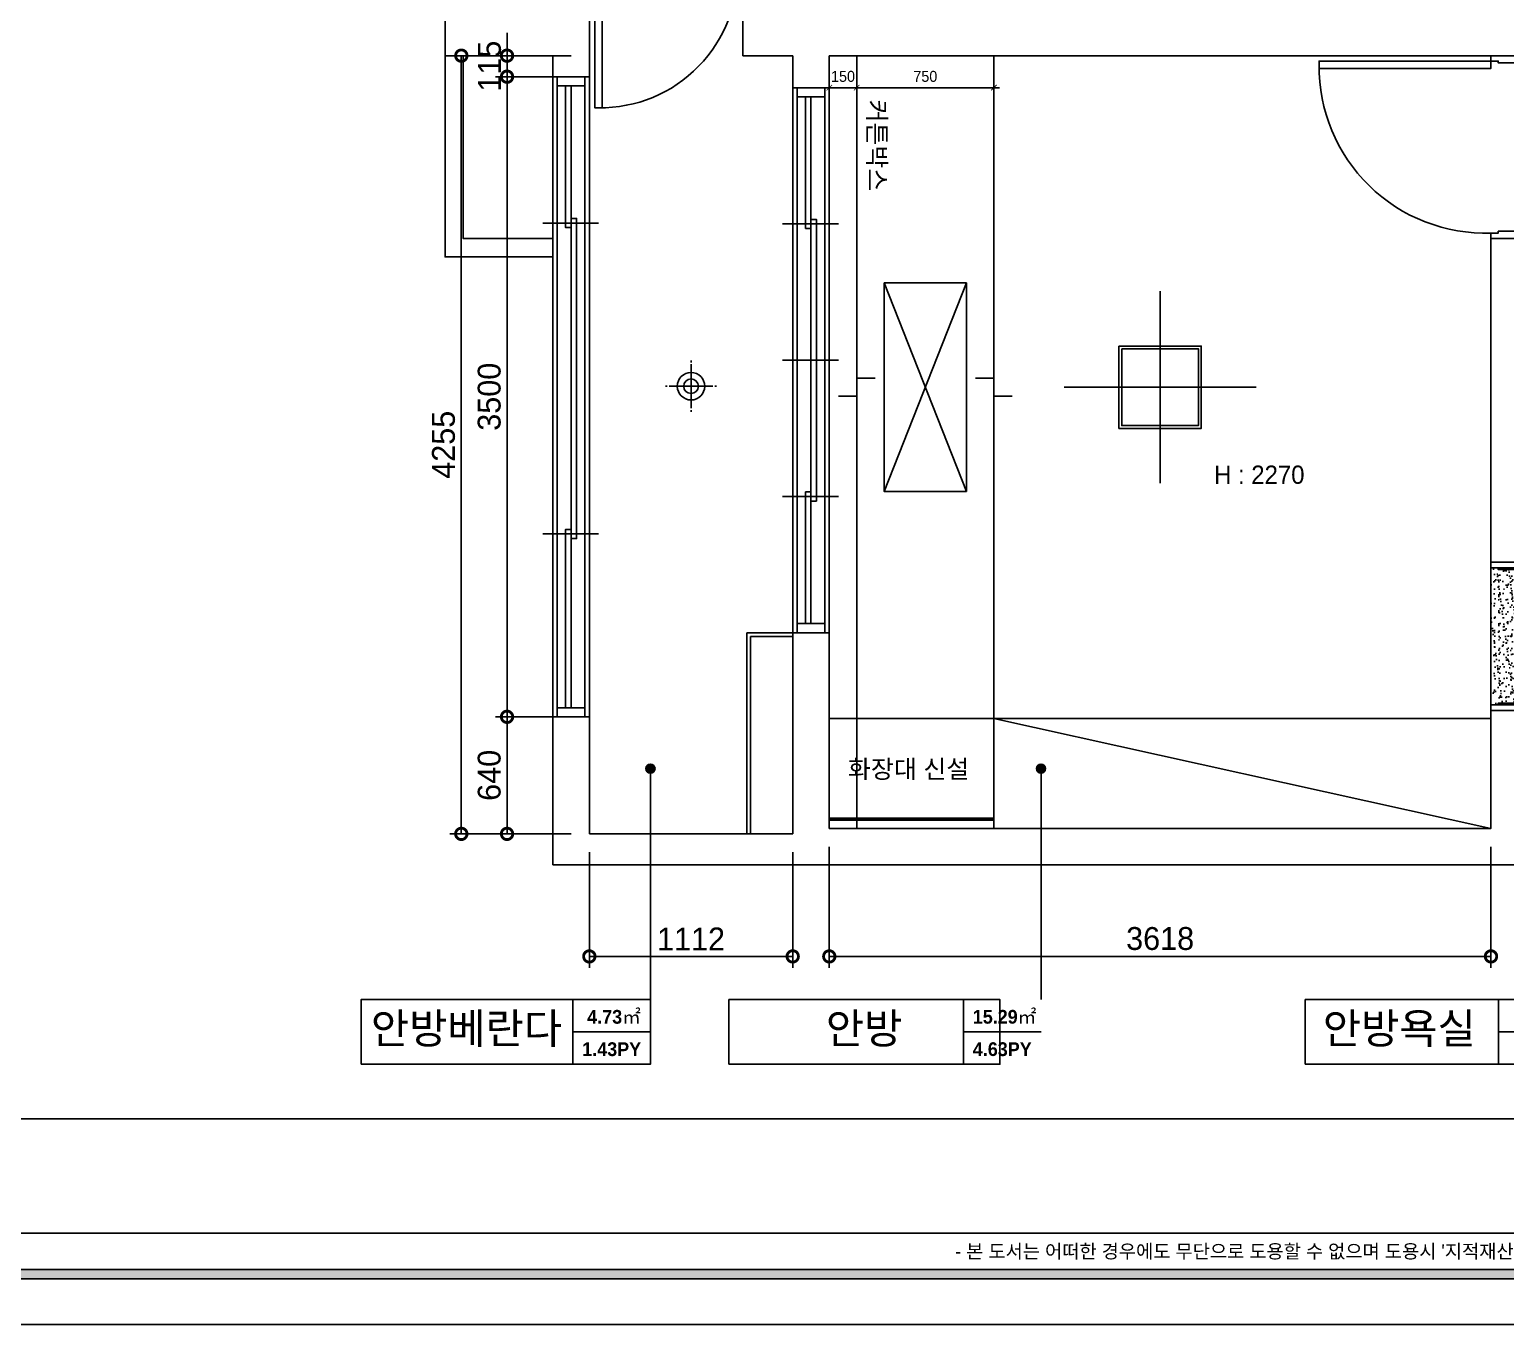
# Model space of a CAD drawing. Header units: millimetres. Extents: x 302328 to 345828, y 111587 to 154829.
# Drawn here: x 325328 to 333399, y 123118 to 130199 of the extents above; entities that cross this region are included whole.
import ezdxf
from ezdxf.enums import TextEntityAlignment as Align

# ---------------------------------------------------------------- set-up
doc = ezdxf.new("R2010")
doc.units = ezdxf.units.MM
doc.header["$LTSCALE"] = 100
doc.header["$PDMODE"] = 3
doc.linetypes.add('HID', pattern=[2.5, 1.5, -1])
doc.layers.get('DEFPOINTS').update_dxf_attribs({"color": 248})
for name, color, linetype in [('0-ELC TEXT', 7, 'Continuous'), ('03-TEXT', 3, 'Continuous'), ('03-WAL NEW', 3, 'Continuous'), ('06-FUR', 6, 'Continuous'), ('06-LIGHT', 4, 'Continuous'), ('07-DIM', 5, 'Continuous'), ('07-DIM WAL', 5, 'Continuous'), ('C-WALL1', 2, 'Continuous'), ('C-WALL2', 3, 'Continuous'), ('C-WIN', 4, 'Continuous'), ('CEIL-DOOR', 6, 'Continuous'), ('CO-DO-FR', 7, 'Continuous'), ('CO-DOOR', 8, 'Continuous'), ('F-SYM', 7, 'Continuous'), ('FORM(YOURNAME)-11', 1, 'Continuous'), ('HAT', 5, 'Continuous'), ('RC-LIGHT', 7, 'Continuous'), ('U-LANP', 6, 'Continuous')]:
    doc.layers.add(name, color=color, linetype=linetype)
doc.styles.add('HY 울릉도 L', font='')
doc.styles.add('HY울릉도L', font='Expo M.ttf')
doc.styles.add('YOURNAME', font='HY울릉도M.TTF')
doc.styles.add('넥슨고딕', font='NEXONLv1GothicBold.ttf')
doc.styles.add('코레일둥고', font='Korail_Round_Gothic_Medium.ttf')
doc.styles.get('HY 울릉도 L').set_extended_font_data('HY울릉도L')
doc.dimstyles.new('30', dxfattribs={"dimscale": 30, "dimtxt": 2, "dimasz": 1, "dimexe": 1, "dimexo": 1, "dimgap": 1, "dimtad": 1, "dimdec": 0, "dimrnd": 0.05, "dimdsep": 46, "dimlunit": 6, "dimtxsty": 'HY 울릉도 L', "dimblk": 'ARCHTICK', "dimcen": 2.5, "dimdle": 1, "dimclrd": 133, "dimclre": 133, "dimclrt": 30, "dimadec": 0, "dimazin": 0, "dimtfac": 1, "dimtdec": 0, "dimtix": 1, "dimtmove": 2, "dimatfit": 3, "dimldrblk": 'ARCHTICK', "dimfxl": 0, "dimlwd": -1, "dimlwe": -1, "dimarcsym": 0})
doc.dimstyles.new('50', dxfattribs={"dimscale": 50, "dimtxt": 2.5, "dimasz": 2.5, "dimexe": 1.25, "dimexo": 2, "dimtad": 1, "dimdec": 0, "dimtxsty": 'HY울릉도L', "dimblk": 'DOTSMALL', "dimcen": 2.5, "dimclrd": 1, "dimclre": 1, "dimclrt": 2, "dimadec": 0, "dimazin": 0, "dimtfac": 1, "dimtdec": 0, "dimtix": 1, "dimtmove": 0, "dimatfit": 3, "dimldrblk": 'DOTSMALL', "dimfxl": 0, "dimarcsym": 0})

# ---------------------------------------------------------------- blocks, each defined once
blk = doc.blocks.new('FLOORPLAN')
at = {"layer": 'C-WALL1'}
for p, q in [((327287.6, 100594.1), (327287.6, 101289.1)), ((328076.6, 100594.1), (328076.6, 100794.1)), ((328916.6, 100594.1), (328916.6, 100794.1)), ((327287.6, 100594.1), (327876.6, 100594.1)), ((327876.6, 100479.1), (327876.6, 100594.1)), ((328076.6, 100479.1), (328076.6, 100594.1)), ((328916.6, 100594.1), (329188.6, 100594.1)), ((329388.6, 100594.1), (333206.6, 100594.1)), ((333006.6, 99594.1), (333206.6, 99594.1)), ((333006.6, 97824.1), (333006.6, 99594.1)), ((333006.6, 97824.1), (334681.6, 97824.1)), ((329188.6, 96339.1), (329188.6, 97439.1)), ((329188.6, 97439.1), (329388.6, 97439.1)), ((329388.6, 96369.1), (329388.6, 97439.1)), ((333006.6, 96369.1), (333006.6, 97014.1)), ((327876.6, 96979.1), (327876.6, 96169.1)), ((328076.6, 96979.1), (328076.6, 96339.1)), ((329388.6, 96369.1), (333006.6, 96369.1)), ((328076.6, 96339.1), (329188.6, 96339.1)), ((327876.6, 96169.1), (339782.6, 96169.1))]:
    blk.add_line(p, q, dxfattribs=at)
blk.add_lwpolyline([(329388.6, 100594.1), (329388.6, 100419.1), (329188.6, 100419.1), (329188.6, 100594.1)], dxfattribs=at)
at = {"layer": 'C-WALL2'}
for points in [[(327287.6, 100594.1), (327287.6, 99494.1), (327876.6, 99494.1)], [(327387.6, 100594.1), (327387.6, 99594.1), (327876.6, 99594.1)]]:
    blk.add_lwpolyline(points, dxfattribs=at)
at = {"layer": 'C-WIN'}
for p, q in [((327901.6, 97029.1), (327901.6, 100429.1)), ((328051.6, 97029.1), (328051.6, 100429.1)), ((329213.6, 100369.1), (329213.6, 97489.1)), ((329363.6, 100369.1), (329363.6, 97489.1)), ((328126.6, 99679.1), (327821.6, 99679.1)), ((329438.6, 99674.1), (329133.6, 99674.1)), ((329438.6, 98929.1), (329133.6, 98929.1)), ((329438.6, 98184.1), (329133.6, 98184.1)), ((328126.6, 97979.1), (327821.6, 97979.1)), ((329288.6, 97489.1), (329318.6, 97489.1))]:
    blk.add_line(p, q, dxfattribs=at)
for points in [[(328076.6, 96979.1), (328076.6, 100479.1), (327876.6, 100479.1), (327876.6, 96979.1)], [(327901.6, 100479.1), (327901.6, 100429.1), (328051.6, 100429.1), (328051.6, 100479.1)], [(329188.6, 97439.1), (329188.6, 100419.1), (329388.6, 100419.1), (329388.6, 97439.1)], [(329213.6, 100419.1), (329213.6, 100369.1), (329363.6, 100369.1), (329363.6, 100419.1)], [(329288.6, 99699.1), (329288.6, 98159.1), (329318.6, 98159.1), (329318.6, 99699.1)], [(329213.6, 97439.1), (329213.6, 97489.1), (329363.6, 97489.1), (329363.6, 97439.1)], [(327901.6, 96979.1), (327901.6, 97029.1), (328051.6, 97029.1), (328051.6, 96979.1)]]:
    blk.add_lwpolyline(points, close=True, dxfattribs=at)
for points in [[(327946.6, 100429.1), (327946.6, 99654.1), (327976.6, 99654.1), (327976.6, 100429.1)], [(329258.6, 100369.1), (329258.6, 99649.1), (329288.6, 99649.1), (329288.6, 100369.1)], [(327976.6, 97954.1), (327976.6, 99704.1), (328006.6, 99704.1), (328006.6, 97954.1), (327976.6, 97954.1)], [(329258.6, 97489.1), (329258.6, 98209.1), (329288.6, 98209.1), (329288.6, 97489.1)], [(327946.6, 97029.1), (327946.6, 98004.1), (327976.6, 98004.1), (327976.6, 97029.1)]]:
    blk.add_lwpolyline(points, dxfattribs=at)
at = {"layer": 'CO-DO-FR'}
for points in [[(333006.6, 100594.1), (333206.6, 100594.1), (333206.6, 100564.1), (333166.6, 100564.1), (333166.6, 100554.1), (333046.6, 100554.1), (333046.6, 100564.1), (333006.6, 100564.1), (333006.6, 100594.1)], [(333006.6, 99594.1), (333206.6, 99594.1), (333206.6, 99624.1), (333166.6, 99624.1), (333166.6, 99634.1), (333046.6, 99634.1), (333046.6, 99624.1), (333006.6, 99624.1), (333006.6, 99594.1)], [(333206.6, 97824.1), (333006.6, 97824.1), (333006.6, 97794.1), (333046.6, 97794.1), (333046.6, 97784.1), (333166.6, 97784.1), (333166.6, 97794.1), (333206.6, 97794.1), (333206.6, 97824.1)], [(333206.6, 97014.1), (333006.6, 97014.1), (333006.6, 97044.1), (333046.6, 97044.1), (333046.6, 97054.1), (333166.6, 97054.1), (333166.6, 97044.1), (333206.6, 97044.1), (333206.6, 97014.1)]]:
    blk.add_lwpolyline(points, close=True, dxfattribs=at)
at = {"layer": 'CO-DOOR'}
blk.add_lwpolyline([(332066.6, 100524.1), (333006.6, 100524.1), (333006.6, 100564.1), (332066.6, 100564.1)], close=True, dxfattribs=at)
blk.add_arc((332977, 100534.1), 910.5, 179.3707, 271.86142, dxfattribs=at)
blk = doc.blocks.new('fdsffe')
at = {"layer": '06-FUR'}
h = blk.add_hatch(dxfattribs=at)
h.set_pattern_fill('AR-SAND', color=8, angle=-90)
h.set_pattern_definition([(307.5, (197567.755, 437297.39), (48.9413237, 1.6000313), [0, -38.608, 0, -43.18, 0, -41.275]), (277.5, (197567.755, 437297.39), (71.68251, -44.952328), [0, -20.828, 0, -34.798, 0, -13.335]), (237.5, (197567.755, 437328.633), (0.1437185, -79.099237), [0, -12.7, 0, -45.72, 0, -59.69]), (227.5, (197567.755, 437328.63), (22.292932, -76.355645), [0, -6.35, 0, -29.972, 0, -34.29])])
h.paths.add_polyline_path([(342983.8, 124398.1), (342983.8, 125148.1), (342783.8, 125148.1), (342783.8, 124398.1)])
at = {"layer": '03-WAL NEW'}
for p, q in [((338965.8, 124793.1), (338715.8, 124793.1)), ((338715.8, 124793.1), (338715.8, 123693.1)), ((338965.8, 124773.1), (338735.8, 124773.1)), ((338735.8, 124773.1), (338735.8, 123693.1))]:
    blk.add_line(p, q, dxfattribs=at)
at = {"layer": '06-FUR', "color": 8}
for q in [(340065.8, 123723.1), (342783.8, 123723.1)]:
    blk.add_line((340065.8, 124323.1), q, dxfattribs=at)
blk.add_lwpolyline([(342983.8, 124398.1), (342983.8, 125148.1), (342783.8, 125148.1), (342783.8, 124398.1)], close=True, dxfattribs=at)
blk.add_lwpolyline([(339165.8, 123723.1), (339165.8, 124323.1), (342783.8, 124323.1), (342783.8, 123723.1), (339165.8, 123723.1)], dxfattribs=at)
at = {"layer": 'CO-DOOR', "color": 8}
blk.add_lwpolyline([(337923.8, 127663.1), (337923.8, 128443.1), (337883.8, 128443.1), (337883.8, 127663.1)], close=True, dxfattribs=at)
blk.add_arc((337913.8, 128413.6), 750.6, 269.23662, 2.25149, dxfattribs=at)
blk.add_blockref('FLOORPLAN', (9777.2, 27354))
blk = doc.blocks.new('FORM-PLAN')
at = {"layer": 'FORM(YOURNAME)-11'}
h = blk.add_hatch(color=256, dxfattribs=at)
h.dxf.hatch_style = 1
h.paths.add_polyline_path([(-71444, 55115), (10556, 55115), (10556, 54915), (-71444, 54915)])
h.paths.add_polyline_path([(-71444, -2085), (10556, -2085), (10556, -2285), (-71444, -2285)])
at = {"layer": 'DEFPOINTS', "color": 158}
blk.add_line((1346, -1285), (-71444, -1285), dxfattribs=at)
for points in [[(-71444, -2285), (10556, -2285), (10556, 55115), (-71444, 55115)], [(-69444, 53115), (-64, 53115), (-64, 1215), (-69444, 1215)]]:
    blk.add_lwpolyline(points, close=True, dxfattribs=at)
at = {"layer": 'FORM(YOURNAME)-11', "color": 250}
blk.add_lwpolyline([(-72444, -3285), (11556, -3285), (11556, 56115), (-72444, 56115)], close=True, dxfattribs=at)
at = {"layer": 'FORM(YOURNAME)-11'}
blk.add_lwpolyline([(-71444, -2085), (10556, -2085), (10556, -2285), (-71444, -2285)], close=True, dxfattribs=at)
at = {"layer": 'FORM(YOURNAME)-11', "color": 1, "style": 'YOURNAME'}
blk.add_text("- 본 도서는 어떠한 경우에도 무단으로 도용할 수 없으며 도용시 '지적재산권' 보호에 관한 법률에 의거, 법적 분쟁이 발생합니다.  또한 본 도서에 관한 모든 저작권은 당사에 있습니다. -", height=300, dxfattribs=at).set_placement((-32990, -1685), align=Align.MIDDLE_CENTER)
at = {"layer": 'FORM(YOURNAME)-11', "color": 3, "style": 'YOURNAME'}
for tag, height, p in [('1', 450, (9905, 18188)), ('2', 450, (9905, 17544)), ('3', 450, (9905, 16257)), ('4', 450, (9905, 14326)), ('5', 515, (9905, 12009)), ('6', 515, (9905, 9757)), ('7', 515, (9905, 7504)), ('8', 515, (9905, 5252)), ('9', 515, (9905, 2999)), ('10', 515, (5655, 811)), ('11', 515, (9905, 747)), ('12', 515, (5655, -1441)), ('13', 515, (9905, -1441))]:
    blk.add_attdef(tag, text='', height=height, dxfattribs=at).set_placement(p, align=Align.MIDDLE_RIGHT)
blk = doc.blocks.new('*U957')
at = {"layer": 'F-SYM', "xscale": 0.2500000000000001, "yscale": 0.2500000000000001, "zscale": 0.2500000000000001}
blk.add_blockref('FORM-PLAN', (342438.8, 123939.3), dxfattribs=at)
blk = doc.blocks.new('_DOTSMALL')
at = {"color": 0, "linetype": 'ByBlock', "const_width": 0.5}
blk.add_lwpolyline([(-0.0625, 0, 1), (0.0625, 0, 1)], format="xyb", close=True, dxfattribs=at)
blk = doc.blocks.new('*D868')
at = {"layer": '07-DIM', "color": 1, "lineweight": -2}
for p, q in [((329701.3, 125730.6), (329701.3, 125068.1)), ((333319.3, 125730.6), (333319.3, 125068.1)), ((333319.3, 125130.6), (329701.3, 125130.6))]:
    blk.add_line(p, q, dxfattribs=at)
at = {"layer": 'DEFPOINTS', "color": 0}
for p in [(329701.3, 125830.6), (333319.3, 125830.6), (329701.3, 125130.6)]:
    blk.add_point(p, dxfattribs=at)
at = {"layer": '07-DIM', "color": 1, "lineweight": -2, "xscale": 125, "yscale": 125, "zscale": 125, "rotation": 180}
blk.add_blockref('_DOTSMALL', (329701.3, 125130.6), dxfattribs=at)
at = {"layer": '07-DIM', "color": 1, "lineweight": -2, "xscale": 125, "yscale": 125, "zscale": 125}
blk.add_blockref('_DOTSMALL', (333319.3, 125130.6), dxfattribs=at)
at = {"layer": '07-DIM', "color": 2, "insert": (331510.3, 125227.6), "char_height": 125, "attachment_point": 5, "style": 'HY울릉도L'}
blk.add_mtext('3618', dxfattribs=at)
blk = doc.blocks.new('*D869')
at = {"layer": '07-DIM', "color": 1, "lineweight": -2}
for p, q in [((328389.3, 125700.6), (328389.3, 125068.1)), ((329501.3, 125700.6), (329501.3, 125068.1)), ((328389.3, 125130.6), (329501.3, 125130.6))]:
    blk.add_line(p, q, dxfattribs=at)
at = {"layer": 'DEFPOINTS', "color": 0}
for p in [(328389.3, 125800.6), (329501.3, 125800.6), (329501.3, 125130.6)]:
    blk.add_point(p, dxfattribs=at)
at = {"layer": '07-DIM', "color": 1, "lineweight": -2, "xscale": 125, "yscale": 125, "zscale": 125, "rotation": 180}
blk.add_blockref('_DOTSMALL', (328389.3, 125130.6), dxfattribs=at)
at = {"layer": '07-DIM', "color": 1, "lineweight": -2, "xscale": 125, "yscale": 125, "zscale": 125}
blk.add_blockref('_DOTSMALL', (329501.3, 125130.6), dxfattribs=at)
at = {"layer": '07-DIM', "color": 2, "insert": (328945.3, 125225.9), "char_height": 125, "attachment_point": 5, "style": 'HY울릉도L'}
blk.add_mtext('1112', dxfattribs=at)
blk = doc.blocks.new('*D870')
at = {"layer": '07-DIM', "color": 1, "lineweight": -2}
for p, q in [((328289.3, 130055.6), (327626.8, 130055.6)), ((327689.3, 125800.6), (327689.3, 130055.6)), ((328289.3, 125800.6), (327626.8, 125800.6))]:
    blk.add_line(p, q, dxfattribs=at)
at = {"layer": 'DEFPOINTS', "color": 0}
for p in [(327689.3, 130055.6), (328389.3, 130055.6), (328389.3, 125800.6)]:
    blk.add_point(p, dxfattribs=at)
at = {"layer": '07-DIM', "color": 1, "lineweight": -2, "xscale": 125, "yscale": 125, "zscale": 125}
for p, rotation in [((327689.3, 130055.6), 90), ((327689.3, 125800.6), 270)]:
    blk.add_blockref('_DOTSMALL', p, dxfattribs=dict(at, rotation=rotation))
at = {"layer": '07-DIM', "color": 2, "insert": (327592.4, 127928.1), "char_height": 125, "attachment_point": 5, "rotation": 90, "style": 'HY울릉도L'}
blk.add_mtext('4255', dxfattribs=at)
blk = doc.blocks.new('*D871')
at = {"layer": '07-DIM', "color": 1, "lineweight": -2}
for p, q in [((328289.3, 126440.6), (327876.8, 126440.6)), ((327939.3, 125800.6), (327939.3, 126440.6)), ((328289.3, 125800.6), (327876.8, 125800.6))]:
    blk.add_line(p, q, dxfattribs=at)
at = {"layer": 'DEFPOINTS', "color": 0}
for p in [(327939.3, 126440.6), (328389.3, 126440.6), (328389.3, 125800.6)]:
    blk.add_point(p, dxfattribs=at)
at = {"layer": '07-DIM', "color": 1, "lineweight": -2, "xscale": 125, "yscale": 125, "zscale": 125}
for p, rotation in [((327939.3, 126440.6), 90), ((327939.3, 125800.6), 270)]:
    blk.add_blockref('_DOTSMALL', p, dxfattribs=dict(at, rotation=rotation))
at = {"layer": '07-DIM', "color": 2, "insert": (327842.4, 126120.6), "char_height": 125, "attachment_point": 5, "rotation": 90, "style": 'HY울릉도L'}
blk.add_mtext('640', dxfattribs=at)
blk = doc.blocks.new('*D872')
at = {"layer": '07-DIM', "color": 1, "lineweight": -2}
for p, q in [((328289.3, 129940.6), (327876.8, 129940.6)), ((327939.3, 126440.6), (327939.3, 129940.6)), ((328289.3, 126440.6), (327876.8, 126440.6))]:
    blk.add_line(p, q, dxfattribs=at)
at = {"layer": 'DEFPOINTS', "color": 0}
for p in [(327939.3, 129940.6), (328389.3, 129940.6), (328389.3, 126440.6)]:
    blk.add_point(p, dxfattribs=at)
at = {"layer": '07-DIM', "color": 1, "lineweight": -2, "xscale": 125, "yscale": 125, "zscale": 125}
for p, rotation in [((327939.3, 129940.6), 90), ((327939.3, 126440.6), 270)]:
    blk.add_blockref('_DOTSMALL', p, dxfattribs=dict(at, rotation=rotation))
at = {"layer": '07-DIM', "color": 2, "insert": (327842.4, 128190.6), "char_height": 125, "attachment_point": 5, "rotation": 90, "style": 'HY울릉도L'}
blk.add_mtext('3500', dxfattribs=at)
blk = doc.blocks.new('*D873')
at = {"layer": '07-DIM', "color": 1, "lineweight": -2}
for p, q in [((327939.3, 130055.6), (327939.3, 130180.6)), ((328289.3, 130055.6), (327876.8, 130055.6)), ((327939.3, 130055.6), (327939.3, 129940.6)), ((328289.3, 129940.6), (327876.8, 129940.6)), ((327939.3, 129940.6), (327939.3, 129815.6))]:
    blk.add_line(p, q, dxfattribs=at)
at = {"layer": 'DEFPOINTS', "color": 0}
for p in [(328389.3, 130055.6), (327939.3, 129940.6), (328389.3, 129940.6)]:
    blk.add_point(p, dxfattribs=at)
at = {"layer": '07-DIM', "color": 1, "lineweight": -2, "xscale": 125, "yscale": 125, "zscale": 125}
for p, rotation in [((327939.3, 130055.6), 270), ((327939.3, 129940.6), 90)]:
    blk.add_blockref('_DOTSMALL', p, dxfattribs=dict(at, rotation=rotation))
at = {"layer": '07-DIM', "color": 2, "insert": (327844, 129998.1), "char_height": 125, "attachment_point": 5, "rotation": 90, "style": 'HY울릉도L'}
blk.add_mtext('115', dxfattribs=at)
blk = doc.blocks.new('GSGERR')
at = {"layer": '06-LIGHT', "color": 1}
for p, q in [((760431, -70535), (760431, -71935)), ((759731, -71235), (761131, -71235))]:
    blk.add_line(p, q, dxfattribs=at)
at = {"layer": '06-LIGHT'}
for points in [[(760131, -71535), (760731, -71535), (760731, -70935), (760131, -70935)], [(760151, -71515), (760711, -71515), (760711, -70955), (760151, -70955)]]:
    blk.add_lwpolyline(points, close=True, dxfattribs=at)
blk = doc.blocks.new('매입등')
at = {"layer": 'HAT', "color": 1}
for p, q in [((0, 140), (0, 130)), ((0, 120), (0, -120)), ((-140, 0), (-130, 0)), ((120, 0), (-120, 0)), ((140, 0), (130, 0)), ((-140, 0), (-130, 0)), ((0, -140), (0, -130))]:
    blk.add_line(p, q, dxfattribs=at)
blk.add_circle((0, 0), 40, dxfattribs=at)
at = {"layer": 'U-LANP'}
blk.add_circle((0, 0), 75, dxfattribs=at)
blk = doc.blocks.new('A$C59950440')
at = {"layer": 'CEIL-DOOR'}
blk.add_blockref('매입등', (140, 140), dxfattribs=at)
blk = doc.blocks.new('_ArchTick')
at = {"color": 0, "linetype": 'ByBlock', "const_width": 0.15}
blk.add_lwpolyline([(-0.5, -0.5), (0.5, 0.5)], dxfattribs=at)
blk = doc.blocks.new('*D943')
at = {"layer": '07-DIM WAL', "color": 133}
for p, q in [((329701.3, 130025.6), (329701.3, 129850.6)), ((329851.3, 130025.6), (329851.3, 129850.6)), ((329701.3, 129880.6), (329671.3, 129880.6)), ((329851.3, 129880.6), (329701.3, 129880.6)), ((329851.3, 129880.6), (329881.3, 129880.6))]:
    blk.add_line(p, q, dxfattribs=at)
at = {"layer": 'DEFPOINTS', "color": 0}
for p in [(329701.3, 130055.6), (329851.3, 130055.6), (329701.3, 129880.6)]:
    blk.add_point(p, dxfattribs=at)
at = {"layer": '07-DIM WAL', "color": 133, "xscale": 30, "yscale": 30, "zscale": 30}
blk.add_blockref('_ArchTick', (329701.3, 129880.6), dxfattribs=at)
at = {"layer": '07-DIM WAL', "color": 133, "xscale": 30, "yscale": 30, "zscale": 30, "rotation": 180}
blk.add_blockref('_ArchTick', (329851.3, 129880.6), dxfattribs=at)
at = {"layer": '07-DIM WAL', "color": 30, "insert": (329776.3, 129941.9), "char_height": 60, "attachment_point": 5, "style": 'HY 울릉도 L'}
blk.add_mtext('150', dxfattribs=at)
blk = doc.blocks.new('*D944')
at = {"layer": '07-DIM WAL', "color": 133}
for p, q in [((329851.3, 130025.6), (329851.3, 129850.6)), ((330601.3, 130025.6), (330601.3, 129850.6)), ((329821.3, 129880.6), (330631.3, 129880.6))]:
    blk.add_line(p, q, dxfattribs=at)
at = {"layer": 'DEFPOINTS', "color": 0}
for p in [(329851.3, 130055.6), (330601.3, 130055.6), (330601.3, 129880.6)]:
    blk.add_point(p, dxfattribs=at)
at = {"layer": '07-DIM WAL', "color": 133, "xscale": 30, "yscale": 30, "zscale": 30, "rotation": 180}
blk.add_blockref('_ArchTick', (329851.3, 129880.6), dxfattribs=at)
at = {"layer": '07-DIM WAL', "color": 133, "xscale": 30, "yscale": 30, "zscale": 30}
blk.add_blockref('_ArchTick', (330601.3, 129880.6), dxfattribs=at)
at = {"layer": '07-DIM WAL', "color": 30, "insert": (330226.3, 129941.9), "char_height": 60, "attachment_point": 5, "style": 'HY 울릉도 L'}
blk.add_mtext('750', dxfattribs=at)

msp = doc.modelspace()

# ---------------------------------------------------------------- hatches: boundary and pattern name
at = {"layer": '0-ELC TEXT'}
h = msp.add_hatch(color=256, dxfattribs=at)
h.dxf.hatch_style = 1
edge = h.paths.add_edge_path()
edge.add_arc((328723.4, 126157.5), 25, 180, 540, ccw=False)
h = msp.add_hatch(color=256, dxfattribs=at)
h.dxf.hatch_style = 1
edge = h.paths.add_edge_path()
edge.add_arc((330859, 126157.5), 25, 180, 540, ccw=False)

# ---------------------------------------------------------------- linework, layer by layer
for p, q in [((328298.7, 124540.9), (328298.7, 124894.7)), ((330434.3, 124540.9), (330434.3, 124894.7)), ((333360.7, 124540.9), (333360.7, 124894.7)), ((328298.7, 124717.8), (328723.4, 124717.8)), ((330434.3, 124717.8), (330859, 124717.8)), ((333360.7, 124717.8), (333785.4, 124717.8))]:
    msp.add_line(p, q, dxfattribs=at)
for points in [[(328723.4, 124894.7), (328723.4, 126157.5)], [(330859, 124894.7), (330859, 126157.5)]]:
    msp.add_lwpolyline(points, dxfattribs=at)
for points in [[(327141.5, 124540.9), (328723.4, 124540.9), (328723.4, 124894.7), (327141.5, 124894.7)], [(329152.2, 124540.9), (330634.1, 124540.9), (330634.1, 124894.7), (329152.2, 124894.7)], [(332303.5, 124540.9), (333785.4, 124540.9), (333785.4, 124894.7), (332303.5, 124894.7)]]:
    msp.add_lwpolyline(points, close=True, dxfattribs=at)
for centre in [(328723.4, 126157.5), (330859, 126157.5)]:
    msp.add_circle(centre, 25, dxfattribs=at)
at = {"layer": '06-LIGHT', "color": 10, "linetype": 'HID', "const_width": 20}
msp.add_lwpolyline([(330601.3, 125880.6), (329701.3, 125880.6)], dxfattribs=at)
at = {"layer": 'RC-LIGHT'}
for p, q in [((329851.3, 125830.6), (329851.3, 130055.6)), ((330601.3, 125830.6), (330601.3, 130055.6)), ((330001.3, 127673.1), (330451.3, 128813.1)), ((330001.3, 128813.1), (330451.3, 127673.1))]:
    msp.add_line(p, q, dxfattribs=at)
msp.add_lwpolyline([(330001.3, 128813.1), (330001.3, 127673.1), (330451.3, 127673.1), (330451.3, 128813.1)], close=True, dxfattribs=at)
for points in [[(329951.3, 128293.1), (329851.3, 128293.1), (329851.3, 128193.1), (329751.3, 128193.1)], [(330701.3, 128193.1), (330601.3, 128193.1), (330601.3, 128293.1), (330501.3, 128293.1)]]:
    msp.add_lwpolyline(points, dxfattribs=at)

# ---------------------------------------------------------------- block references
msp.add_blockref('fdsffe', (-9464.5, 2107.5))
at = {"layer": '06-LIGHT', "xscale": 0.75, "yscale": 0.75, "zscale": 0.75, "rotation": 270}
msp.add_blockref('GSGERR', (384936.3, 698566.2), dxfattribs=at)
at = {"layer": '07-DIM WAL'}
msp.add_blockref('*U957', (0, 0), dxfattribs=at)
at = {"layer": 'RC-LIGHT'}
msp.add_blockref('A$C59950440', (328805.3, 128108.1), dxfattribs=at)

# ---------------------------------------------------------------- texts
at = {"layer": '0-ELC TEXT', "style": '코레일둥고'}
msp.add_text('커튼박스', height=100, rotation=270, dxfattribs=at).set_placement((329912.1, 129816))
for s, p in [('H : 2270', (331805.2, 127714.4)), ('화장대 신설', (329803.1, 126105.3))]:
    msp.add_text(s, height=100, dxfattribs=at).set_placement(p)
at = {"layer": '03-TEXT'}
for s, height, style, p in [('4.73㎡', 75, '넥슨고딕', (328524.4, 124762.9)), ('15.29㎡', 75, '넥슨고딕', (330659.9, 124762.9)), ('안방베란다', 166.67, '코레일둥고', (327717.8, 124653.9)), ('안방', 166.67, '코레일둥고', (329891.8, 124653.9)), ('안방욕실', 166.67, '코레일둥고', (332818.2, 124653.9)), ('1.43PY', 75, '넥슨고딕', (328511.6, 124586)), ('4.63PY', 75, '넥슨고딕', (330647.1, 124586))]:
    msp.add_text(s, height=height, dxfattribs=dict(at, style=style)).set_placement(p, align=Align.CENTER)

# ---------------------------------------------------------------- dimensions: what is measured, and where the dimension line sits
at = {"layer": '07-DIM'}
for base, p1, p2, picture, middle in [((327939.3, 129940.6), (328389.3, 130055.6), (328389.3, 129940.6), '*D873', (327844, 129998.1)), ((327689.3, 130055.6), (328389.3, 125800.6), (328389.3, 130055.6), '*D870', (327592.4, 127928.1)), ((327939.3, 129940.6), (328389.3, 126440.6), (328389.3, 129940.6), '*D872', (327842.4, 128190.6)), ((327939.3, 126440.6), (328389.3, 125800.6), (328389.3, 126440.6), '*D871', (327842.4, 126120.6))]:
    dim = msp.add_linear_dim(base=base, p1=p1, p2=p2, angle=90, dimstyle='50', dxfattribs=at)
    dim.commit()
    dim.dimension.update_dxf_attribs({"geometry": picture, "text_midpoint": middle})
for base, p1, p2, picture, middle in [((329701.3, 125130.6), (333319.3, 125830.6), (329701.3, 125830.6), '*D868', (331510.3, 125227.6)), ((329501.3, 125130.6), (328389.3, 125800.6), (329501.3, 125800.6), '*D869', (328945.3, 125225.9))]:
    dim = msp.add_linear_dim(base=base, p1=p1, p2=p2, dimstyle='50', dxfattribs=at)
    dim.commit()
    dim.dimension.update_dxf_attribs({"geometry": picture, "text_midpoint": middle})
at = {"layer": '07-DIM WAL'}
for base, p2, picture, middle in [((329701.3, 129880.6), (329701.3, 130055.6), '*D943', (329776.3, 129941.9)), ((330601.3, 129880.6), (330601.3, 130055.6), '*D944', (330226.3, 129941.9))]:
    dim = msp.add_linear_dim(base=base, p1=(329851.3, 130055.6), p2=p2, dimstyle='30', dxfattribs=at)
    dim.commit()
    dim.dimension.update_dxf_attribs({"geometry": picture, "text_midpoint": middle})

doc.saveas('drawing.dxf')
